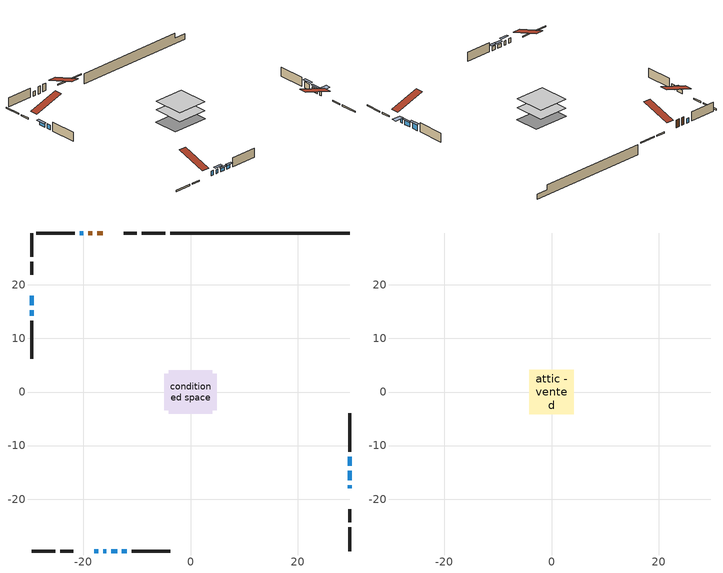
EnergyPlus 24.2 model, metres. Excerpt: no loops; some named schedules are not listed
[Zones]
conditioned space
 floor adiabatic (AdiabaticFloorConstruction): -4.1,-4.1 -4.1,4.1 4.1,4.1 4.1,-4.1 z0.3
 floor foundation (Slab1 construction): -4.94,-3.41 -4.94,3.41 4.94,3.41 4.94,-3.41 z-2.44
 wall outside (RimJoist1 construction): -4.67,29.67 -9.14,29.67 / -29.67,-29.67 -25.19,-29.67 / -29.67,29.67 -29.67,25.19 / 29.67,-29.67 29.67,-25.19 z0.3:0.6
 wall outside (RimJoist2 construction): -10.07,29.67 -12.44,29.67 / -24.27,-29.67 -21.89,-29.67 / -29.67,24.27 -29.67,21.89 / 29.67,-24.27 29.67,-21.89 z0.3:0.6
 wall outside (AdiabaticWallConstruction 1): -16.41,29.67 -17.44,29.67 / -18.36,29.67 -19.06,29.67 z0.3:2.33
 wall outside (AdiabaticWallConstruction): 29.67,-17.93 29.67,-17.37 / -17.93,-29.67 -17.25,-29.67 / -19.98,29.67 -20.67,29.67 / 29.67,-16.44 29.67,-14.71 / -29.67,15.27 -29.67,14.25 z0.3:1.52; -16.32,-29.67 -15.76,-29.67 z0.3:1.42; -29.67,17.93 -29.67,16.2 / -14.83,-29.67 -13.71,-29.67 z0.3:1.22; 29.67,-13.78 29.67,-12.05 z0.3:1.93; -12.78,-29.67 -11.87,-29.67 z0.3:1.37
 wall outside (Wall1 construction): -21.59,29.67 -28.74,29.67 / -10.94,-29.67 -3.8,-29.67 / -29.67,13.32 -29.67,6.18 / 29.67,-11.13 29.67,-3.98 z0.3:2.74
 wall foundation (FoundationWall1 construction): -3.74,29.67,-2.44 -3.74,29.67,0.3 26.33,29.67,0.3 26.33,29.67,-0.99 29.67,29.67,-0.99 29.67,29.67,-2.44
 window (WindowConstruction 5): 29.67,-17.93 29.67,-17.37 z0.3:1.52
 window (WindowConstruction 8): -17.93,-29.67 -17.25,-29.67 z0.3:1.52
 window (WindowConstruction 9): -19.99,29.67 -20.67,29.67 z0.3:1.52
 window (WindowConstruction 6): -16.32,-29.67 -15.76,-29.67 z0.3:1.42
 window (WindowConstruction): -29.67,17.93 -29.67,16.2 z0.3:1.21
 window (WindowConstruction 1): 29.67,-16.44 29.67,-14.71 z0.3:1.52
 window (WindowConstruction 2): 29.67,-13.78 29.67,-12.05 z0.3:1.92
 window (WindowConstruction 3): -14.83,-29.67 -13.71,-29.67 z0.3:1.21
 window (WindowConstruction 4): -12.78,-29.67 -11.87,-29.67 z0.3:1.37
 window (WindowConstruction 7): -29.67,15.27 -29.67,14.25 z0.3:1.52
 door (Door): -16.41,29.67 -17.44,29.67 z0.3:2.33
 door (Door 1): -18.36,29.67 -19.06,29.67 z0.3:2.33
 ceiling adiabatic (AdiabaticFloorConstruction): 4.1,-4.1 4.1,4.1 -4.1,4.1 -4.1,-4.1 z0.3
attic - vented
 floor to conditioned space (Floor1 construction Reversed): -4.11,-4.11 -4.11,4.11 4.11,4.11 4.11,-4.11 z2.74
 roof outside (Roof1 construction): -15.48,29.67,2.74 -15.48,21.67,5.4 -13.37,21.67,5.4 -13.37,29.67,2.74; -18.86,-29.67,2.74 -18.86,-21.67,5.4 -20.96,-21.67,5.4 -20.96,-29.67,2.74; -29.67,18.86,2.74 -21.67,18.86,5.4 -21.67,20.96,5.4 -29.67,20.96,2.74; 29.67,-18.86,2.74 21.67,-18.86,5.4 21.67,-20.96,5.4 29.67,-20.96,2.74
shading: 29.67,-17 29.67,-18.3 32.11,-18.3 32.11,-17 z1.89; -14.85,-29.67 -17.23,-29.67 -17.23,-30.28 -14.85,-30.28 z2.33; -29.67,15.83 -29.67,18.3 -30.28,18.3 -30.28,15.83 z1.58; 29.67,-14.34 29.67,-16.81 30.28,-16.81 30.28,-14.34 z1.89; 29.67,-11.69 29.67,-14.15 30.28,-14.15 30.28,-11.69 z2.29; -13.34,-29.67 -15.2,-29.67 -15.2,-30.28 -13.34,-30.28 z1.58; -11.5,-29.67 -13.15,-29.67 -13.15,-30.28 -11.5,-30.28 z1.74
[Building]
Building 1: Terrain=Suburbs
[Site:Location]
Windsor AP_ON: Latitude {deg}=42.28; Longitude {deg}=-82.96; Time Zone {hr}=-5; Elevation {m}=190; Keep Site Location Information=Yes
[Site:GroundTemperature:Shallow]
6.34957, 4.46684, 4.31606, 5.20952, 8.79623, 12.3662, 15.4612, 17.4219, 17.5884, 15.9938, 12.9777, 9.51722
[Site:WaterMainsTemperature]
Calculation Method=Schedule; Temperature Schedule=mains temperature schedule
[Material] Roughness=Rough; Thermal Absorptance=0.9
Name | Thickness {m} | Conductivity {W/m-K} | Density {kg/m3} | Specific Heat {J/kg-K} | Solar Absorptance | Visible Absorptance
asphalt or fiberglass shingles | 0.00635 | 0.162714 | 1121.4 | 1465.45 | 0.4 | 0.4
ceiling loosefill ins | 0.169333 | 0.0480833 | 16.02 | 1046.75 | 0.7 | 0.7
ceiling stud and cavity | 0.1397 | 0.169523 | 65.682 | 1177.47 | 0.7 | 0.7
concrete 4.0 in. | 0.1016 | 1.803125 | 2242.8 | 837.4 | 0.7 | 0.7
concrete 8.0 in. | 0.2032 | 1.803125 | 2242.8 | 837.4 | 0.7 | 0.7
door material | 0.04445 | 0.053851 | 512.64 | 1214.23 | 0.7 | 0.7
door material 1 | 0.04445 | 0.20624 | 512.64 | 1214.23 | 0.7 | 0.7
exterior vertical ins | 0.00435505 | 0.029427 | 32.04 | 1214.23 | 0.7 | 0.7
floor covering | 0.0127 | 0.0433444 | 54.468 | 1339.84 | 0.6 | 0.6
floor rigid ins; wall rigid ins | 0.512978 | 0.029427 | 32.04 | 1214.23 | 0.7 | 0.7
floor stud and cavity | 0.1397 | 1.75129 | 37.0049 | 1207.88 | 0.7 | 0.7
furniture material conditioned space 1 | 0.1524 | 0.115458 | 640.8 | 1214.23 | 0.6 | 0.6
gypsum board | 0.0127 | 0.160291 | 801 | 837.4 | 0.6 | 0.6
gypsum board 1 | 0.0127 | 0.160291 | 801 | 837.4 | 0.7 | 0.7
osb sheathing 0.5 in. | 0.0127 | 0.115458 | 512.64 | 1214.23 | 0.7 | 0.7
osb sheathing 0.75 in. | 0.01905 | 0.115458 | 512.64 | 1214.23 | 0.7 | 0.7
osb sheathing 2.0 in. | 0.0508 | 0.115458 | 512.64 | 1214.23 | 0.7 | 0.7
rim joist rigid ins | 0.051816 | 0.029427 | 32.04 | 1214.23 | 0.7 | 0.7
rim joist stud and cavity | 0.0508 | 0.107068 | 50.32683 | 1063.81 | 0.6 | 0.6
rim joist stud and cavity 1 | 0.0508 | 0.322059 | 125.044 | 1163.47 | 0.6 | 0.6
slab rigid ins | 5.28523e-05 | 0.029427 | 32.04 | 1214.23 | 0.7 | 0.7
wall stud and cavity | 0.1397 | 0.0784751 | 139.0536 | 1170.24 | 0.7 | 0.7
wall stud and cavity 1 | 0.0889 | 0.380278 | 52.3479 | 1209.89 | 0.7 | 0.7
wall stud and cavity 2 | 0.0889 | 0.391764 | 83.0341 | 1211.67 | 0.7 | 0.7
wood siding | 0.0254 | 0.102417 | 544.68 | 1172.36 | 0.4 | 0.4
wood siding 1; wood siding 2; wood siding 3 | 0.0254 | 0.102417 | 544.68 | 1172.36 | 0.7 | 0.7
[WindowMaterial:SimpleGlazingSystem]
Name | U-Factor {W/m2-K} | Solar Heat Gain Coefficient
WindowMaterial | 3.06158 | 0.6
WindowMaterial 1 | 3.04965 | 0.62
WindowMaterial 2 | 2.140606 | 0.46
WindowMaterial 3 | 3.10643 | 0.53
WindowMaterial 4 | 3.10927 | 0.53
WindowMaterial 5 | 1.714756 | 0.4
WindowMaterial 6 | 3.11609 | 0.47
WindowMaterial 7 | 2.6028 | 0.32
WindowMaterial 8 | 2.67377 | 0.28
[Construction]
AdiabaticFloorConstruction: floor stud and cavity, floor rigid ins, osb sheathing 0.75 in., floor covering
AdiabaticWallConstruction: wood siding 2, wall rigid ins, wall stud and cavity 1, gypsum board
AdiabaticWallConstruction 1: wood siding 3, wall rigid ins, wall stud and cavity 1, gypsum board
Door: door material
Door 1: door material 1
Floor1 construction Reversed: gypsum board, ceiling stud and cavity, ceiling loosefill ins
FoundationWall1 construction: concrete 8.0 in., gypsum board 1
furniture construction conditioned space 1: furniture material conditioned space 1
PartitionWallConstruction: gypsum board, wall stud and cavity 2, gypsum board
RimJoist1 construction: wood siding 1, rim joist stud and cavity
RimJoist2 construction: wood siding 1, rim joist rigid ins, osb sheathing 2.0 in., rim joist stud and cavity 1
Roof1 construction: asphalt or fiberglass shingles
Slab1 construction: slab rigid ins, concrete 4.0 in.
Wall1 construction: wood siding, osb sheathing 0.5 in., wall stud and cavity, gypsum board
WindowConstruction: WindowMaterial
WindowConstruction 1: WindowMaterial 1
WindowConstruction 2: WindowMaterial 2
WindowConstruction 3: WindowMaterial 3
WindowConstruction 4: WindowMaterial 4
WindowConstruction 5: WindowMaterial 5
WindowConstruction 6: WindowMaterial 6
WindowConstruction 7: WindowMaterial 7
WindowConstruction 8; WindowConstruction 9: WindowMaterial 8
[Zone] Multiplier=1; Part of Total Floor Area=Yes
Name | Volume {m3}
attic - vented | 29.1829
conditioned space | 321
[Space]
Name | Zone | Volume {m3}
attic - vented 1 | attic - vented | 29.1829
conditioned space 1 | conditioned space | 321
[ZoneInfiltration:EffectiveLeakageArea]
infil attic - vented 1: Zone or Space=attic - vented 1; Schedule=Always On Discrete; Effective Air Leakage Area {cm2}=2996.89; Stack Coefficient=0.000185391; Wind Coefficient=9.19952e-06
[ZoneMixing]
whole house fan mix: Zone or Space=attic - vented; Schedule=Always On Continuous; Design Flow Rate Calculation Method=Flow/Zone; Design Flow Rate {m3/s}=0; Source Zone or Space=conditioned space
[SurfaceProperty:ExposedFoundationPerimeter]
Slab1: Exposed Perimeter Calculation Method=TotalExposedPerimeter; Total Exposed Perimeter {m}=33.407
[InternalMass] Zone or ZoneList=conditioned space; Space or SpaceList=conditioned space 1
Name | Construction | Surface Area {m2}
furniture mass conditioned space 1 | furniture construction conditioned space 1 | 53.9321
partition wall mass | PartitionWallConstruction | 134.83
[Lights]
interior lighting: Zone or ZoneList or Space or SpaceList=conditioned space 1; Schedule=interior lighting schedule; Design Level Calculation Method=LightingLevel; Lighting Level {W}=343.2; Return Air Fraction=0; Fraction Radiant=0.6; Fraction Visible=0.2; Fraction Replaceable=1
[People]
occupants: Zone or ZoneList or Space or SpaceList=conditioned space 1; Number of People Schedule=occupants schedule; Number of People Calculation Method=People; Number of People=3; Fraction Radiant=0.314171; Sensible Heat Fraction=0.56303; Activity Level Schedule=occupants activity schedule; Carbon Dioxide Generation Rate {m3/s-W}=0; Enable ASHRAE 55 Comfort Warnings=No; Mean Radiant Temperature Calculation Type=EnclosureAveraged
[ElectricEquipment] Zone or ZoneList or Space or SpaceList=conditioned space 1; Design Level Calculation Method=EquipmentLevel
Name | Schedule | Design Level {W} | Fraction Latent | Fraction Radiant | Fraction Lost
clothes dryer | clothes dryer schedule | 140.772 | 0.015 | 0.081 | 0.85
clothes washer | clothes washer schedule | 32.1985 | 0.03 | 0.162 | 0.7
cooking range | cooking range schedule | 215.147 | 0.08 | 0.432 | 0.2
dishwasher | dishwasher schedule | 66.8632 | 0.3 | 0.18 | 0.4
fridge | fridge schedule | 72.9452 | 0 | 0.6 | 0
mech vent bath fan 0 | mech vent bath fan 0 schedule | 50.2 | 0 | 0 | 1
mech vent house fan | mech vent house fan schedule | 0 | 0 | 0 | 1
mech vent house fan cfis | mech vent house fan cfis schedule | 0 | 0 | 0 | 0
mech vent range fan 0 | mech vent range fan 0 schedule | 57 | 0 | 0 | 1
misc plug loads | misc plug loads schedule | 494.7 | 0.045 | 0.513 | 0.1
whole house fan | Always On Discrete | 0 | 0 | 0 | 1
[OtherEquipment] Zone or ZoneList or Space or SpaceList=conditioned space 1; Design Level Calculation Method=EquipmentLevel
Name | Fuel Type | Schedule | Design Level {W} | Fraction Latent | Fraction Radiant | Fraction Lost
clothes dryer 1 | Electricity | clothes dryer schedule | 0 | 0.015 | 0.081 | 0.85
cooking range 1 | Electricity | cooking range schedule | 0 | 0.08 | 0.432 | 0.2
general water use latent | None | general water use schedule | 62.594 | 1 | 0 | 0
general water use sensible | None | general water use schedule | -61.6891 | 0 | 0.6 | 0
mech vent house fan latent load | None | Always On Discrete | 0 | 1 | 0 | 0
mech vent house fan sensible load | None | Always On Discrete | 0 | 0 | 0 | 0
water heater energy adjustment1 | NaturalGas | Always On Discrete | 0.01 | 0 | 0 | 1
[ZoneInfiltration:DesignFlowRate] Zone or ZoneList or Space or SpaceList=conditioned space 1; Schedule=Always On Discrete; Design Flow Rate Calculation Method=Flow/Zone; Design Flow Rate {m3/s}=0
infil flow; natural vent flow; whole house fan flow
[AvailabilityManager:Scheduled]
central ac and furnace airloop Availability Manager: Schedule=Always On Discrete
[Foundation:Kiva]
Foundation Kiva 1: Initial Indoor Air Temperature {C}=18; Wall Height Above Grade {m}=0.300015; Wall Depth Below Slab {m}=0.2032; Custom Block Material Name 1=exterior vertical ins; Custom Block Depth 1 {m}=2.74; Custom Block X Position 1 {m}=0.2159; Custom Block Z Position 1 {m}=0
[Foundation:Kiva:Settings]
Soil Conductivity {W/m-K}=0.849921; Soil Density {kg/m3}=1842.3; Soil Specific Heat {J/kg-K}=418.7; Ground Solar Absorptivity=0.9; Ground Thermal Absorptivity=0.9; Ground Surface Roughness {m}=0.03; Far-Field Width {m}=40; Deep-Ground Boundary Condition=ZeroFlux; Deep-Ground Depth {m}=40; Minimum Cell Dimension {m}=0.2; Maximum Cell Growth Coefficient=3; Simulation Timestep=Timestep
[Exterior:Lights]
exterior lighting: Schedule=exterior lighting schedule; Design Level {W}=75.6
[EnergyManagementSystem:GlobalVariable]
central_ac_and_furnace_airloop_Fan_RTF
infil_program_Qfan
infil_program_Qinf
natural_vent_program_Qnv
natural_vent_program_Qwhf
[EnergyManagementSystem:Sensor]
Name | Output:Variable or Output:Meter Index Key | Output:Variable or Output:Meter
airflow_gain | infil flow | Infiltration Sensible Heat Gain Energy
airflow_gain_1 | natural vent flow | Infiltration Sensible Heat Gain Energy
airflow_gain_2 | whole house fan flow | Infiltration Sensible Heat Gain Energy
airflow_loss | infil flow | Infiltration Sensible Heat Loss Energy
airflow_loss_1 | natural vent flow | Infiltration Sensible Heat Loss Energy
airflow_loss_2 | whole house fan flow | Infiltration Sensible Heat Loss Energy
clg_load_cond |  | Cooling:EnergyTransfer:Zone:CONDITIONED SPACE
clg_sp_s; clg_sp_s_1 | cooling setpoint | Schedule Value
clothes_dryer_exhaust_0_sch_s | clothes dryer exhaust 0 schedule | Schedule Value
cool_season | cooling season schedule | Schedule Value
htg_load_cond |  | Heating:EnergyTransfer:Zone:CONDITIONED SPACE
htg_sp_s; htg_sp_s_1 | heating setpoint | Schedule Value
ig_ee_conv | clothes dryer | Electric Equipment Convective Heating Energy
ig_ee_conv_2 | cooking range | Electric Equipment Convective Heating Energy
ig_ee_conv_4 | fridge | Electric Equipment Convective Heating Energy
ig_ee_conv_5 | misc plug loads | Electric Equipment Convective Heating Energy
ig_ee_conv_6 | whole house fan | Electric Equipment Convective Heating Energy
ig_ee_rad | clothes dryer | Electric Equipment Radiant Heating Energy
ig_ee_rad_2 | cooking range | Electric Equipment Radiant Heating Energy
ig_ee_rad_4 | fridge | Electric Equipment Radiant Heating Energy
ig_ee_rad_5 | misc plug loads | Electric Equipment Radiant Heating Energy
ig_ee_rad_6 | whole house fan | Electric Equipment Radiant Heating Energy
ig_lgt_conv | interior lighting | Lights Convective Heating Energy
ig_lgt_rad | interior lighting | Lights Radiant Heating Energy
ig_lgt_vis | interior lighting | Lights Visible Radiation Heating Energy
ig_oe_conv | clothes dryer 1 | Other Equipment Convective Heating Energy
ig_oe_conv_1 | cooking range 1 | Other Equipment Convective Heating Energy
ig_oe_conv_2 | general water use latent | Other Equipment Convective Heating Energy
ig_oe_conv_3 | general water use sensible | Other Equipment Convective Heating Energy
ig_oe_conv_4 | water heater energy adjustment1 | Other Equipment Convective Heating Energy
ig_oe_rad | clothes dryer 1 | Other Equipment Radiant Heating Energy
ig_oe_rad_1 | cooking range 1 | Other Equipment Radiant Heating Energy
ig_oe_rad_2 | general water use latent | Other Equipment Radiant Heating Energy
ig_oe_rad_3 | general water use sensible | Other Equipment Radiant Heating Energy
ig_oe_rad_4 | water heater energy adjustment1 | Other Equipment Radiant Heating Energy
ig_ppl_conv | occupants | People Convective Heating Energy
ig_ppl_rad | occupants | People Radiant Heating Energy
im_conv | furniture mass conditioned space 1 | Surface Inside Face Convection Heat Gain Energy
im_conv_1 | partition wall mass | Surface Inside Face Convection Heat Gain Energy
im_ig | furniture mass conditioned space 1 | Surface Inside Face Internal Gains Radiation Heat Gain Energy
im_ig_1 | partition wall mass | Surface Inside Face Internal Gains Radiation Heat Gain Energy
im_lgt | furniture mass conditioned space 1 | Surface Inside Face Lights Radiation Heat Gain Energy
im_lgt_1 | partition wall mass | Surface Inside Face Lights Radiation Heat Gain Energy
im_sol | furniture mass conditioned space 1 | Surface Inside Face Solar Radiation Heat Gain Energy
im_sol_1 | partition wall mass | Surface Inside Face Solar Radiation Heat Gain Energy
im_surf | furniture mass conditioned space 1 | Surface Inside Face Net Surface Thermal Radiation Heat Gain Energy
im_surf_1 | partition wall mass | Surface Inside Face Net Surface Thermal Radiation Heat Gain Energy
mech_vent_bath_fan_0_sch_s | mech vent bath fan 0 schedule | Schedule Value
mech_vent_range_fan_0_sch_s | mech vent range fan 0 schedule | Schedule Value
mv_conv | mech vent bath fan 0 | Electric Equipment Convective Heating Energy
mv_conv_1 | mech vent house fan | Electric Equipment Convective Heating Energy
mv_conv_2 | mech vent house fan cfis | Electric Equipment Convective Heating Energy
mv_conv_3 | mech vent range fan 0 | Electric Equipment Convective Heating Energy
mv_conv_4 | mech vent house fan latent load | Other Equipment Convective Heating Energy
mv_conv_5 | mech vent house fan sensible load | Other Equipment Convective Heating Energy
mv_rad | mech vent bath fan 0 | Electric Equipment Radiant Heating Energy
mv_rad_1 | mech vent house fan | Electric Equipment Radiant Heating Energy
mv_rad_2 | mech vent house fan cfis | Electric Equipment Radiant Heating Energy
mv_rad_3 | mech vent range fan 0 | Electric Equipment Radiant Heating Energy
mv_rad_4 | mech vent house fan latent load | Other Equipment Radiant Heating Energy
mv_rad_5 | mech vent house fan sensible load | Other Equipment Radiant Heating Energy
natural_vent_s | natural vent schedule | Schedule Value
out_pb_s |  | Site Outdoor Air Barometric Pressure
out_wt_s |  | Site Outdoor Air Humidity Ratio
site_vw_s |  | Site Wind Speed
ss_back_out | Window1 | Surface Window Shortwave from Zone Back Out Window Heat Transfer Rate
ss_back_out_1 | Window10 | Surface Window Shortwave from Zone Back Out Window Heat Transfer Rate
ss_back_out_2 | Window12 | Surface Window Shortwave from Zone Back Out Window Heat Transfer Rate
ss_back_out_3 | Window2 | Surface Window Shortwave from Zone Back Out Window Heat Transfer Rate
ss_back_out_4 | Window3 | Surface Window Shortwave from Zone Back Out Window Heat Transfer Rate
ss_back_out_5 | Window4 | Surface Window Shortwave from Zone Back Out Window Heat Transfer Rate
ss_back_out_6 | Window5 | Surface Window Shortwave from Zone Back Out Window Heat Transfer Rate
ss_back_out_7 | Window6 | Surface Window Shortwave from Zone Back Out Window Heat Transfer Rate
ss_back_out_8 | Window7 | Surface Window Shortwave from Zone Back Out Window Heat Transfer Rate
ss_back_out_9 | Window8 | Surface Window Shortwave from Zone Back Out Window Heat Transfer Rate
ss_conv | Door1 | Surface Inside Face Convection Heat Gain Energy
ss_conv_1 | Door3 | Surface Inside Face Convection Heat Gain Energy
ss_conv_10 | Window7 | Surface Inside Face Convection Heat Gain Energy
ss_conv_11 | Window8 | Surface Inside Face Convection Heat Gain Energy
ss_conv_2 | Window1 | Surface Inside Face Convection Heat Gain Energy
ss_conv_3 | Window10 | Surface Inside Face Convection Heat Gain Energy
ss_conv_4 | Window12 | Surface Inside Face Convection Heat Gain Energy
ss_conv_5 | Window2 | Surface Inside Face Convection Heat Gain Energy
ss_conv_6 | Window3 | Surface Inside Face Convection Heat Gain Energy
ss_conv_7 | Window4 | Surface Inside Face Convection Heat Gain Energy
ss_conv_8 | Window5 | Surface Inside Face Convection Heat Gain Energy
ss_conv_9 | Window6 | Surface Inside Face Convection Heat Gain Energy
ss_ig | Door1 | Surface Inside Face Internal Gains Radiation Heat Gain Energy
ss_ig_1 | Door3 | Surface Inside Face Internal Gains Radiation Heat Gain Energy
ss_ig_10 | Window7 | Surface Inside Face Internal Gains Radiation Heat Gain Energy
ss_ig_11 | Window8 | Surface Inside Face Internal Gains Radiation Heat Gain Energy
ss_ig_2 | Window1 | Surface Inside Face Internal Gains Radiation Heat Gain Energy
ss_ig_3 | Window10 | Surface Inside Face Internal Gains Radiation Heat Gain Energy
ss_ig_4 | Window12 | Surface Inside Face Internal Gains Radiation Heat Gain Energy
ss_ig_5 | Window2 | Surface Inside Face Internal Gains Radiation Heat Gain Energy
ss_ig_6 | Window3 | Surface Inside Face Internal Gains Radiation Heat Gain Energy
ss_ig_7 | Window4 | Surface Inside Face Internal Gains Radiation Heat Gain Energy
ss_ig_8 | Window5 | Surface Inside Face Internal Gains Radiation Heat Gain Energy
ss_ig_9 | Window6 | Surface Inside Face Internal Gains Radiation Heat Gain Energy
ss_lgt | Door1 | Surface Inside Face Lights Radiation Heat Gain Energy
ss_lgt_1 | Door3 | Surface Inside Face Lights Radiation Heat Gain Energy
ss_sol | Door1 | Surface Inside Face Solar Radiation Heat Gain Energy
ss_sol_1 | Door3 | Surface Inside Face Solar Radiation Heat Gain Energy
ss_surf | Door1 | Surface Inside Face Net Surface Thermal Radiation Heat Gain Energy
ss_surf_1 | Door3 | Surface Inside Face Net Surface Thermal Radiation Heat Gain Energy
ss_surf_10 | Window7 | Surface Inside Face Net Surface Thermal Radiation Heat Gain Energy
ss_surf_11 | Window8 | Surface Inside Face Net Surface Thermal Radiation Heat Gain Energy
ss_surf_2 | Window1 | Surface Inside Face Net Surface Thermal Radiation Heat Gain Energy
ss_surf_3 | Window10 | Surface Inside Face Net Surface Thermal Radiation Heat Gain Energy
ss_surf_4 | Window12 | Surface Inside Face Net Surface Thermal Radiation Heat Gain Energy
ss_surf_5 | Window2 | Surface Inside Face Net Surface Thermal Radiation Heat Gain Energy
ss_surf_6 | Window3 | Surface Inside Face Net Surface Thermal Radiation Heat Gain Energy
ss_surf_7 | Window4 | Surface Inside Face Net Surface Thermal Radiation Heat Gain Energy
ss_surf_8 | Window5 | Surface Inside Face Net Surface Thermal Radiation Heat Gain Energy
ss_surf_9 | Window6 | Surface Inside Face Net Surface Thermal Radiation Heat Gain Energy
ss_trans_in | Window1 | Surface Window Transmitted Solar Radiation Rate
ss_trans_in_1 | Window10 | Surface Window Transmitted Solar Radiation Rate
ss_trans_in_2 | Window12 | Surface Window Transmitted Solar Radiation Rate
ss_trans_in_3 | Window2 | Surface Window Transmitted Solar Radiation Rate
ss_trans_in_4 | Window3 | Surface Window Transmitted Solar Radiation Rate
ss_trans_in_5 | Window4 | Surface Window Transmitted Solar Radiation Rate
ss_trans_in_6 | Window5 | Surface Window Transmitted Solar Radiation Rate
ss_trans_in_7 | Window6 | Surface Window Transmitted Solar Radiation Rate
ss_trans_in_8 | Window7 | Surface Window Transmitted Solar Radiation Rate
ss_trans_in_9 | Window8 | Surface Window Transmitted Solar Radiation Rate
ss_trans_out | Window1 | Surface Inside Face Initial Transmitted Diffuse Transmitted Out Window Solar Radiation Rate
ss_trans_out_1 | Window10 | Surface Inside Face Initial Transmitted Diffuse Transmitted Out Window Solar Radiation Rate
ss_trans_out_2 | Window12 | Surface Inside Face Initial Transmitted Diffuse Transmitted Out Window Solar Radiation Rate
ss_trans_out_3 | Window2 | Surface Inside Face Initial Transmitted Diffuse Transmitted Out Window Solar Radiation Rate
ss_trans_out_4 | Window3 | Surface Inside Face Initial Transmitted Diffuse Transmitted Out Window Solar Radiation Rate
ss_trans_out_5 | Window4 | Surface Inside Face Initial Transmitted Diffuse Transmitted Out Window Solar Radiation Rate
ss_trans_out_6 | Window5 | Surface Inside Face Initial Transmitted Diffuse Transmitted Out Window Solar Radiation Rate
ss_trans_out_7 | Window6 | Surface Inside Face Initial Transmitted Diffuse Transmitted Out Window Solar Radiation Rate
ss_trans_out_8 | Window7 | Surface Inside Face Initial Transmitted Diffuse Transmitted Out Window Solar Radiation Rate
ss_trans_out_9 | Window8 | Surface Inside Face Initial Transmitted Diffuse Transmitted Out Window Solar Radiation Rate
s_conv | Floor1 | Surface Inside Face Convection Heat Gain Energy
s_conv_1 | FoundationWall1 | Surface Inside Face Convection Heat Gain Energy
s_conv_10 | RimJoist2:270 | Surface Inside Face Convection Heat Gain Energy
s_conv_11 | RimJoist2:90 | Surface Inside Face Convection Heat Gain Energy
s_conv_12 | Slab1 | Surface Inside Face Convection Heat Gain Energy
s_conv_13 | Wall1:0 | Surface Inside Face Convection Heat Gain Energy
s_conv_14 | Wall1:180 | Surface Inside Face Convection Heat Gain Energy
s_conv_15 | Wall1:270 | Surface Inside Face Convection Heat Gain Energy
s_conv_16 | Wall1:90 | Surface Inside Face Convection Heat Gain Energy
s_conv_2 | inferred conditioned ceiling | Surface Inside Face Convection Heat Gain Energy
s_conv_3 | inferred conditioned floor | Surface Inside Face Convection Heat Gain Energy
s_conv_4 | RimJoist1:0 | Surface Inside Face Convection Heat Gain Energy
s_conv_5 | RimJoist1:180 | Surface Inside Face Convection Heat Gain Energy
s_conv_6 | RimJoist1:270 | Surface Inside Face Convection Heat Gain Energy
s_conv_7 | RimJoist1:90 | Surface Inside Face Convection Heat Gain Energy
s_conv_8 | RimJoist2:0 | Surface Inside Face Convection Heat Gain Energy
s_conv_9 | RimJoist2:180 | Surface Inside Face Convection Heat Gain Energy
s_ig | Floor1 | Surface Inside Face Internal Gains Radiation Heat Gain Energy
s_ig_1 | FoundationWall1 | Surface Inside Face Internal Gains Radiation Heat Gain Energy
s_ig_10 | RimJoist2:270 | Surface Inside Face Internal Gains Radiation Heat Gain Energy
s_ig_11 | RimJoist2:90 | Surface Inside Face Internal Gains Radiation Heat Gain Energy
s_ig_12 | Slab1 | Surface Inside Face Internal Gains Radiation Heat Gain Energy
s_ig_13 | Wall1:0 | Surface Inside Face Internal Gains Radiation Heat Gain Energy
s_ig_14 | Wall1:180 | Surface Inside Face Internal Gains Radiation Heat Gain Energy
s_ig_15 | Wall1:270 | Surface Inside Face Internal Gains Radiation Heat Gain Energy
s_ig_16 | Wall1:90 | Surface Inside Face Internal Gains Radiation Heat Gain Energy
s_ig_2 | inferred conditioned ceiling | Surface Inside Face Internal Gains Radiation Heat Gain Energy
s_ig_3 | inferred conditioned floor | Surface Inside Face Internal Gains Radiation Heat Gain Energy
